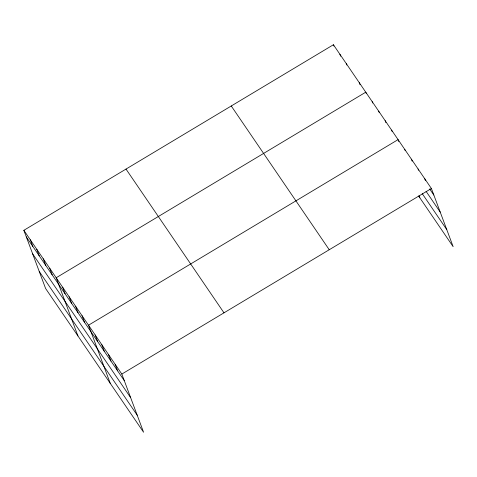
<?xml version="1.0" encoding="UTF-8"?>
<svg xmlns="http://www.w3.org/2000/svg" width="477" height="477" viewBox="0 0 477 477"><rect width="100%" height="100%" fill="white"/><g stroke="black" fill="none" stroke-linecap="round" stroke-linejoin="round"><path stroke-width="0.72" d="M23.85 230.313L121.826 374.069L143.583 432.257L45.601 288.496L23.85 230.313L333.417 44.743L431.399 188.504L453.15 246.687L418.627 196.029M121.826 374.069L431.399 188.504M429.682 188.952L433.849 195.057M426.062 191.325L440.217 212.098M422.211 193.602L446.782 229.652M231.262 105.983L329.237 249.739M126.006 169.079L223.987 312.834M26.301 236.872L124.282 380.628M32.674 253.907L130.65 397.663M39.233 271.461L137.215 415.217M424.733 178.726L425.466 180.694M418.073 168.953L418.562 170.265M411.407 159.175L412.146 161.143M404.746 149.402L405.235 150.714M398.82 141.591L398.08 139.624L88.513 325.195L110.27 383.377M419.128 195.916L419.838 197.806M391.617 130.138L392.106 131.449M385.148 120.651L385.887 122.619M378.684 111.159L379.173 112.471M372.215 101.673L372.71 102.984M366.241 93.498L365.752 92.186L56.185 277.751L77.936 335.939M359.282 82.694L360.022 84.662M346.35 63.721L346.839 65.033M339.886 54.235L340.62 56.203M333.417 44.743L333.906 46.054M115.166 364.297L117.616 370.856M108.506 354.518L110.956 361.077M101.84 344.746L104.296 351.305M95.179 334.967L97.63 341.526M82.05 315.708L84.501 322.261M75.581 306.216L78.037 312.775M69.117 296.73L71.568 303.289M62.648 287.243L65.105 293.802M49.715 268.265L52.166 274.824M43.252 258.778L45.703 265.337M36.783 249.292L39.233 255.851M30.319 239.8L32.77 246.359"/></g></svg>
